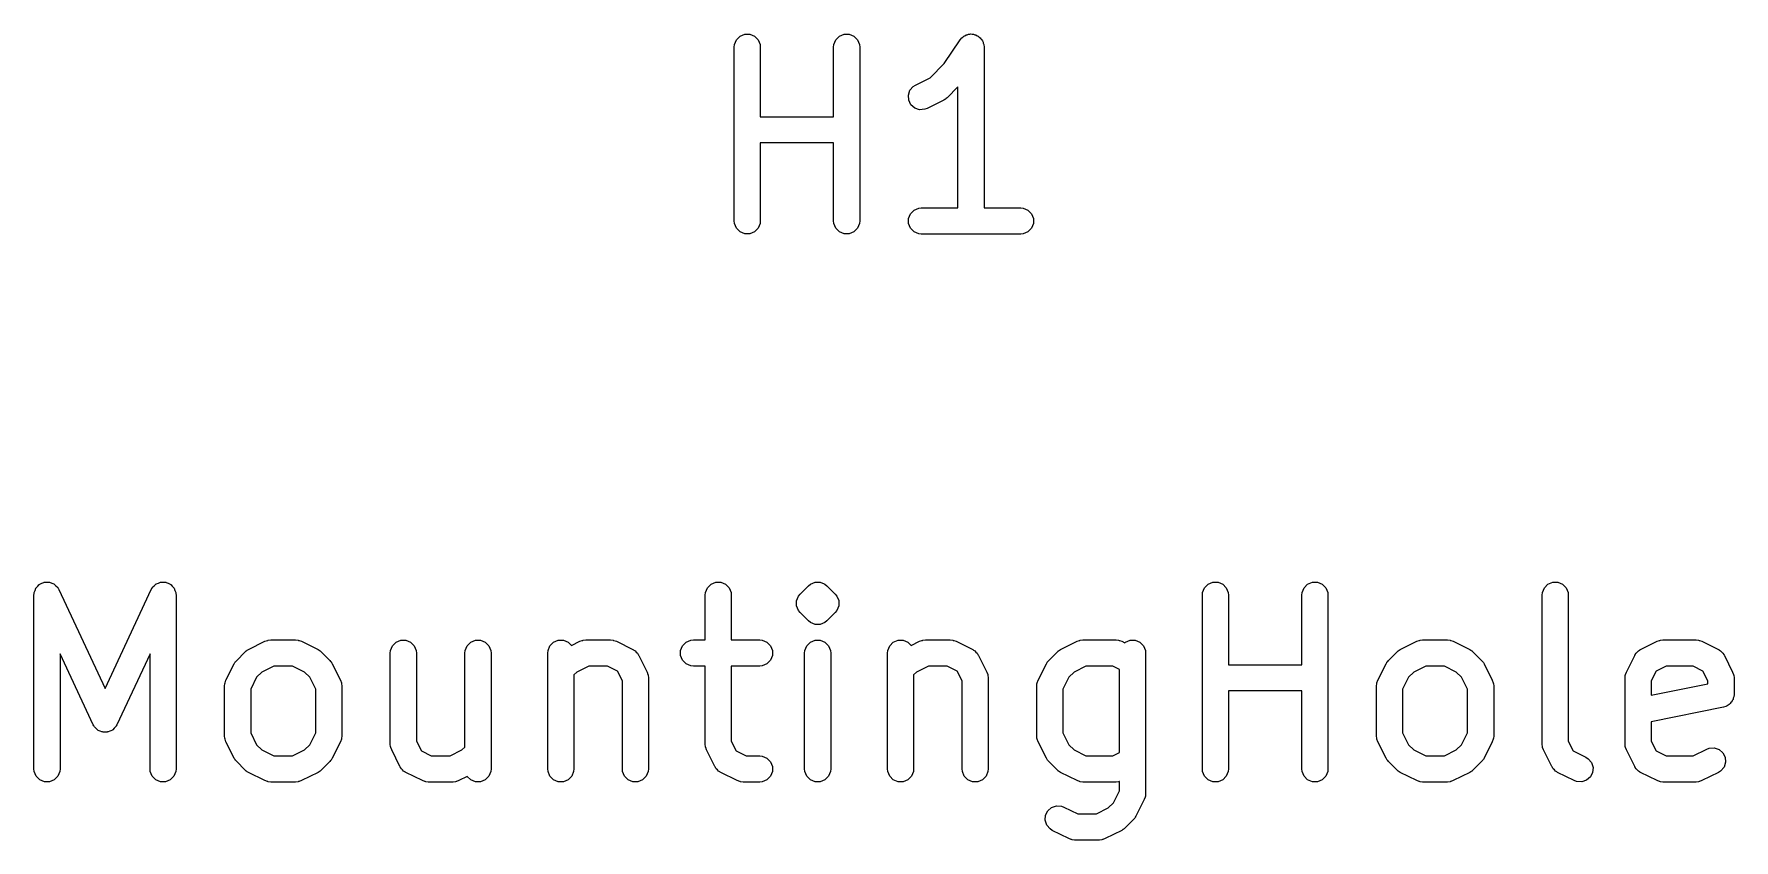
# Model space of a CAD drawing. Header units: millimetres. Extents: x 100.1 to 179.9, y -189 to -95.3.
# Drawn here: x 100.14 to 109.91, y -109.01 to -104.38 of the extents above; entities that cross this region are included whole.
import ezdxf

# ---------------------------------------------------------------- set-up
doc = ezdxf.new("R2010")
doc.units = ezdxf.units.MM
doc.layers.add('F.Fab', color=9, linetype='CONTINUOUS', true_color=0xafafaf)

msp = doc.modelspace()

# ---------------------------------------------------------------- linework, layer by layer
at = {"layer": 'F.Fab', "linetype": 'CONTINUOUS'}
for p, q in [((104.164536, -104.440187), (104.175735, -104.413151)), ((104.175735, -104.413151), (104.196427, -104.392459)), ((104.196427, -104.392459), (104.223463, -104.38126)), ((104.223463, -104.38126), (104.252727, -104.38126)), ((104.252727, -104.38126), (104.279763, -104.392459)), ((104.279763, -104.392459), (104.300455, -104.413151)), ((104.300455, -104.413151), (104.311654, -104.440187)), ((104.735964, -104.440187), (104.747163, -104.413151)), ((104.747163, -104.413151), (104.767855, -104.392459)), ((104.767855, -104.392459), (104.794891, -104.38126)), ((104.794891, -104.38126), (104.824155, -104.38126)), ((104.824155, -104.38126), (104.851191, -104.392459)), ((104.851191, -104.392459), (104.871883, -104.413151)), ((104.871883, -104.413151), (104.883082, -104.440187)), ((105.370285, -104.549896), (105.461405, -104.413216)), ((105.461405, -104.413216), (105.461439, -104.413173)), ((105.461439, -104.413173), (105.461449, -104.413151)), ((105.461449, -104.413151), (105.4615, -104.413099)), ((105.4615, -104.413099), (105.470721, -104.401841)), ((105.470721, -104.401841), (105.47689, -104.397709)), ((105.47689, -104.397709), (105.482141, -104.392459)), ((105.482141, -104.392459), (105.48893, -104.389646)), ((105.48893, -104.389646), (105.495036, -104.385558)), ((105.495036, -104.385558), (105.502316, -104.384101)), ((105.502316, -104.384101), (105.509177, -104.38126)), ((105.509177, -104.38126), (105.516525, -104.38126)), ((105.516525, -104.38126), (105.52373, -104.379819)), ((105.52373, -104.379819), (105.531014, -104.38126)), ((105.531014, -104.38126), (105.538441, -104.38126)), ((105.538441, -104.38126), (105.545229, -104.384072)), ((105.545229, -104.384072), (105.552438, -104.385498)), ((105.552438, -104.385498), (105.558617, -104.389617)), ((105.558617, -104.389617), (105.565477, -104.392459)), ((105.565477, -104.392459), (105.57067, -104.397652)), ((105.57067, -104.397652), (105.576787, -104.40173)), ((105.576787, -104.40173), (105.58092, -104.407902)), ((105.58092, -104.407902), (105.586169, -104.413151)), ((105.586169, -104.413151), (105.58898, -104.419938)), ((105.58898, -104.419938), (105.59307, -104.426045)), ((105.59307, -104.426045), (105.594526, -104.433326)), ((104.163095, -104.454819), (104.164536, -104.440187)), ((104.163095, -105.454819), (104.163095, -104.454819)), ((104.311654, -104.440187), (104.313095, -104.454819)), ((104.313095, -104.454819), (104.313095, -104.856009)), ((104.734523, -104.454819), (104.735964, -104.440187)), ((104.734523, -104.856009), (104.734523, -104.454819)), ((104.883082, -104.440187), (104.884523, -104.454819)), ((104.884523, -104.454819), (104.884523, -105.454819)), ((105.594526, -104.433326), (105.597368, -104.440187)), ((105.597368, -104.440187), (105.598793, -104.454663)), ((105.598793, -104.454663), (105.598809, -104.45474)), ((105.598809, -104.45474), (105.598803, -104.454766)), ((105.598803, -104.454766), (105.598809, -104.454819)), ((105.598809, -104.454819), (105.598809, -105.379819)), ((105.288906, -104.631275), (105.370285, -104.549896)), ((105.163684, -104.731152), (105.172938, -104.703391)), ((105.172938, -104.703391), (105.192111, -104.681283)), ((105.192111, -104.681283), (105.204554, -104.673451)), ((105.204554, -104.673451), (105.288906, -104.631275)), ((105.448809, -104.683504), (105.386366, -104.745947)), ((105.448809, -105.379819), (105.448809, -104.683504)), ((105.165758, -104.760342), (105.163684, -104.731152)), ((105.178845, -104.786517), (105.165758, -104.760342)), ((105.200953, -104.80569), (105.178845, -104.786517)), ((105.228714, -104.814944), (105.200953, -104.80569)), ((105.257904, -104.81287), (105.228714, -104.814944)), ((105.271636, -104.807615), (105.257904, -104.81287)), ((105.366874, -104.759996), (105.271636, -104.807615)), ((105.373173, -104.756031), (105.366874, -104.759996)), ((105.375001, -104.755274), (105.373173, -104.756031)), ((105.377057, -104.753585), (105.375001, -104.755274)), ((105.379317, -104.752164), (105.377057, -104.753585)), ((105.380616, -104.750665), (105.379317, -104.752164)), ((105.386366, -104.745947), (105.380616, -104.750665)), ((104.313095, -104.856009), (104.734523, -104.856009)), ((104.734523, -105.006009), (104.313095, -105.006009)), ((104.313095, -105.006009), (104.313095, -105.454819)), ((104.734523, -105.454819), (104.734523, -105.006009)), ((105.175735, -105.413151), (105.196427, -105.392459)), ((105.196427, -105.392459), (105.223463, -105.38126)), ((105.223463, -105.38126), (105.238095, -105.379819)), ((105.238095, -105.379819), (105.448809, -105.379819)), ((105.598809, -105.379819), (105.809523, -105.379819)), ((105.809523, -105.379819), (105.824155, -105.38126)), ((105.824155, -105.38126), (105.851191, -105.392459)), ((105.851191, -105.392459), (105.871883, -105.413151)), ((104.164536, -105.469451), (104.163095, -105.454819)), ((104.175735, -105.496487), (104.164536, -105.469451)), ((104.196427, -105.517179), (104.175735, -105.496487)), ((104.300455, -105.496487), (104.279763, -105.517179)), ((104.311654, -105.469451), (104.300455, -105.496487)), ((104.313095, -105.454819), (104.311654, -105.469451)), ((104.735964, -105.469451), (104.734523, -105.454819)), ((104.747163, -105.496487), (104.735964, -105.469451)), ((104.767855, -105.517179), (104.747163, -105.496487)), ((104.871883, -105.496487), (104.851191, -105.517179)), ((104.883082, -105.469451), (104.871883, -105.496487)), ((104.884523, -105.454819), (104.883082, -105.469451)), ((105.164536, -105.440187), (105.175735, -105.413151)), ((105.164536, -105.469451), (105.164536, -105.440187)), ((105.175735, -105.496487), (105.164536, -105.469451)), ((105.196427, -105.517179), (105.175735, -105.496487)), ((105.871883, -105.496487), (105.851191, -105.517179)), ((105.871883, -105.413151), (105.883082, -105.440187)), ((105.883082, -105.469451), (105.871883, -105.496487)), ((105.883082, -105.440187), (105.883082, -105.469451)), ((104.223463, -105.528378), (104.196427, -105.517179)), ((104.252727, -105.528378), (104.223463, -105.528378)), ((104.279763, -105.517179), (104.252727, -105.528378)), ((104.794891, -105.528378), (104.767855, -105.517179)), ((104.824155, -105.528378), (104.794891, -105.528378)), ((104.851191, -105.517179), (104.824155, -105.528378)), ((105.223463, -105.528378), (105.196427, -105.517179)), ((105.238095, -105.529819), (105.223463, -105.528378)), ((105.809523, -105.529819), (105.238095, -105.529819)), ((105.824155, -105.528378), (105.809523, -105.529819)), ((105.851191, -105.517179), (105.824155, -105.528378)), ((100.151925, -107.563151), (100.16113, -107.553945)), ((100.16113, -107.553945), (100.169919, -107.544349)), ((100.169919, -107.544349), (100.171434, -107.543641)), ((100.171434, -107.543641), (100.172617, -107.542459)), ((100.172617, -107.542459), (100.184638, -107.537479)), ((100.184638, -107.537479), (100.196437, -107.531973)), ((100.196437, -107.531973), (100.198108, -107.531899)), ((100.198108, -107.531899), (100.199653, -107.53126)), ((100.199653, -107.53126), (100.212672, -107.53126)), ((100.212672, -107.53126), (100.225673, -107.530689)), ((100.225673, -107.530689), (100.227243, -107.53126)), ((100.227243, -107.53126), (100.228917, -107.53126)), ((100.228917, -107.53126), (100.240943, -107.536241)), ((100.240943, -107.536241), (100.253174, -107.540689)), ((100.253174, -107.540689), (100.254407, -107.541818)), ((100.254407, -107.541818), (100.255953, -107.542459)), ((100.255953, -107.542459), (100.265158, -107.551664)), ((100.265158, -107.551664), (100.274755, -107.560453)), ((100.820481, -107.560452), (100.830084, -107.551657)), ((100.830084, -107.551657), (100.839283, -107.542459)), ((100.839283, -107.542459), (100.840828, -107.541819)), ((100.840828, -107.541819), (100.842062, -107.540689)), ((100.842062, -107.540689), (100.8543, -107.536238)), ((100.8543, -107.536238), (100.866319, -107.53126)), ((100.866319, -107.53126), (100.86799, -107.53126)), ((100.86799, -107.53126), (100.869563, -107.530688)), ((100.869563, -107.530688), (100.882577, -107.53126)), ((100.882577, -107.53126), (100.895583, -107.53126)), ((100.895583, -107.53126), (100.897126, -107.531899)), ((100.897126, -107.531899), (100.898799, -107.531973)), ((100.898799, -107.531973), (100.910606, -107.537482)), ((100.910606, -107.537482), (100.922619, -107.542459)), ((100.922619, -107.542459), (100.9238, -107.54364)), ((100.9238, -107.54364), (100.925317, -107.544348)), ((100.925317, -107.544348), (100.934111, -107.553951)), ((100.934111, -107.553951), (100.943311, -107.563151)), ((104.009068, -107.563151), (104.02976, -107.542459)), ((104.02976, -107.542459), (104.056796, -107.53126)), ((104.056796, -107.53126), (104.08606, -107.53126)), ((104.08606, -107.53126), (104.113096, -107.542459)), ((104.113096, -107.542459), (104.133788, -107.563151)), ((104.542205, -107.599405), (104.589824, -107.551786)), ((104.589824, -107.551786), (104.601189, -107.542459)), ((104.601189, -107.542459), (104.628225, -107.53126)), ((104.628225, -107.53126), (104.657488, -107.53126)), ((104.657488, -107.53126), (104.657489, -107.53126)), ((104.657489, -107.53126), (104.680252, -107.540689)), ((104.680252, -107.540689), (104.684525, -107.542459)), ((104.684525, -107.542459), (104.69589, -107.551786)), ((104.69589, -107.551786), (104.743509, -107.599405)), ((106.866211, -107.563151), (106.886903, -107.542459)), ((106.886903, -107.542459), (106.913939, -107.53126)), ((106.913939, -107.53126), (106.943203, -107.53126)), ((106.943203, -107.53126), (106.970239, -107.542459)), ((106.970239, -107.542459), (106.990931, -107.563151)), ((107.437639, -107.563151), (107.458331, -107.542459)), ((107.458331, -107.542459), (107.485367, -107.53126)), ((107.485367, -107.53126), (107.514631, -107.53126)), ((107.514631, -107.53126), (107.541667, -107.542459)), ((107.541667, -107.542459), (107.562359, -107.563151)), ((108.818592, -107.563151), (108.839284, -107.542459)), ((108.839284, -107.542459), (108.86632, -107.53126)), ((108.86632, -107.53126), (108.895584, -107.53126)), ((108.895584, -107.53126), (108.92262, -107.542459)), ((108.92262, -107.542459), (108.943312, -107.563151)), ((100.139285, -107.604819), (100.140232, -107.595197)), ((100.139285, -108.604819), (100.139285, -107.604819)), ((100.140155, -107.593431), (100.140499, -107.592482)), ((100.140232, -107.595197), (100.140155, -107.593431)), ((100.140499, -107.592482), (100.140726, -107.590187)), ((100.140726, -107.590187), (100.145707, -107.57816)), ((100.145707, -107.57816), (100.150155, -107.56593)), ((100.150155, -107.56593), (100.151284, -107.564696)), ((100.151284, -107.564696), (100.151925, -107.563151)), ((100.274755, -107.560453), (100.275929, -107.562435)), ((100.275929, -107.562435), (100.276645, -107.563151)), ((100.276645, -107.563151), (100.277323, -107.564787)), ((100.277323, -107.564787), (100.282249, -107.573103)), ((100.282249, -107.573103), (100.547617, -108.14175)), ((100.547617, -108.14175), (100.812987, -107.573102)), ((100.812987, -107.573102), (100.817914, -107.564784)), ((100.817914, -107.564784), (100.818591, -107.563151)), ((100.818591, -107.563151), (100.819305, -107.562436)), ((100.819305, -107.562436), (100.820481, -107.560452)), ((100.943311, -107.563151), (100.943951, -107.564696)), ((100.943951, -107.564696), (100.945081, -107.56593)), ((100.945081, -107.56593), (100.949528, -107.57816)), ((100.949528, -107.57816), (100.95451, -107.590187)), ((100.95451, -107.590187), (100.954736, -107.592482)), ((100.954736, -107.592482), (100.955081, -107.593431)), ((100.955081, -107.593431), (100.955003, -107.595197)), ((100.955003, -107.595197), (100.955951, -107.604819)), ((100.955951, -107.604819), (100.955951, -108.604819)), ((103.996428, -107.604819), (103.997869, -107.590187)), ((103.996428, -107.863152), (103.996428, -107.604819)), ((103.997869, -107.590187), (104.009068, -107.563151)), ((104.133788, -107.563151), (104.144987, -107.590187)), ((104.144987, -107.590187), (104.146428, -107.604819)), ((104.146428, -107.604819), (104.146428, -107.863152)), ((104.521679, -107.637807), (104.532878, -107.61077)), ((104.521679, -107.667069), (104.521679, -107.637807)), ((104.532878, -107.61077), (104.542205, -107.599405)), ((104.743509, -107.599405), (104.752836, -107.61077)), ((104.752836, -107.61077), (104.763509, -107.636535)), ((104.763509, -107.636535), (104.764035, -107.637807)), ((104.764035, -107.637807), (104.764035, -107.66707)), ((106.853571, -107.604819), (106.855012, -107.590187)), ((106.853571, -108.604819), (106.853571, -107.604819)), ((106.855012, -107.590187), (106.866211, -107.563151)), ((106.990931, -107.563151), (107.00213, -107.590187)), ((107.00213, -107.590187), (107.003571, -107.604819)), ((107.003571, -107.604819), (107.003571, -108.006009)), ((107.424999, -107.604819), (107.42644, -107.590187)), ((107.424999, -108.006009), (107.424999, -107.604819)), ((107.42644, -107.590187), (107.437639, -107.563151)), ((107.562359, -107.563151), (107.573558, -107.590187)), ((107.573558, -107.590187), (107.574999, -107.604819)), ((107.574999, -107.604819), (107.574999, -108.604819)), ((108.805952, -107.604819), (108.807393, -107.590187)), ((108.805952, -108.461961), (108.805952, -107.604819)), ((108.807393, -107.590187), (108.818592, -107.563151)), ((108.943312, -107.563151), (108.954511, -107.590187)), ((108.954511, -107.590187), (108.955952, -107.604819)), ((108.955952, -107.604819), (108.955952, -108.444256)), ((104.532878, -107.694106), (104.521679, -107.667069)), ((104.542205, -107.705471), (104.532878, -107.694106)), ((104.589824, -107.75309), (104.542205, -107.705471)), ((104.743509, -107.705471), (104.69589, -107.75309)), ((104.752836, -107.694106), (104.743509, -107.705471)), ((104.764035, -107.66707), (104.752836, -107.694106)), ((104.601189, -107.762417), (104.589824, -107.75309)), ((104.628225, -107.773616), (104.601189, -107.762417)), ((104.628226, -107.773616), (104.628225, -107.773616)), ((104.657488, -107.773616), (104.628226, -107.773616)), ((104.657489, -107.773616), (104.657488, -107.773616)), ((104.684525, -107.762417), (104.657489, -107.773616)), ((104.69589, -107.75309), (104.684525, -107.762417)), ((100.479654, -108.350821), (100.289285, -107.942886)), ((100.289285, -107.942886), (100.289285, -108.604819)), ((100.805951, -107.942886), (100.615582, -108.35082)), ((100.805951, -108.604819), (100.805951, -107.942886)), ((101.304109, -107.980357), (101.351728, -107.932738)), ((101.351728, -107.932738), (101.357477, -107.928019)), ((101.357477, -107.928019), (101.358777, -107.926521)), ((101.358777, -107.926521), (101.361036, -107.925099)), ((101.361036, -107.925099), (101.363093, -107.923411)), ((101.363093, -107.923411), (101.36492, -107.922653)), ((101.36492, -107.922653), (101.37122, -107.918689)), ((101.37122, -107.918689), (101.466458, -107.87107)), ((101.466458, -107.87107), (101.480189, -107.865815)), ((101.480189, -107.865815), (101.482878, -107.865623)), ((101.482878, -107.865623), (101.485367, -107.864593)), ((101.485367, -107.864593), (101.499999, -107.863152)), ((101.499999, -107.863152), (101.642856, -107.863152)), ((101.642856, -107.863152), (101.657488, -107.864593)), ((101.657488, -107.864593), (101.659977, -107.865624)), ((101.659977, -107.865624), (101.662665, -107.865815)), ((101.662665, -107.865815), (101.676397, -107.87107)), ((101.676397, -107.87107), (101.771635, -107.918689)), ((101.771635, -107.918689), (101.777934, -107.922653)), ((101.777934, -107.922653), (101.779762, -107.923411)), ((101.779762, -107.923411), (101.781818, -107.925099)), ((101.781818, -107.925099), (101.784078, -107.926521)), ((101.784078, -107.926521), (101.785377, -107.928019)), ((101.785377, -107.928019), (101.791127, -107.932738)), ((101.791127, -107.932738), (101.838746, -107.980357)), ((102.186904, -107.938152), (102.188345, -107.92352)), ((102.186904, -108.461961), (102.186904, -107.938152)), ((102.188345, -107.92352), (102.199544, -107.896484)), ((102.199544, -107.896484), (102.220236, -107.875792)), ((102.220236, -107.875792), (102.247272, -107.864593)), ((102.247272, -107.864593), (102.276536, -107.864593)), ((102.276536, -107.864593), (102.303572, -107.875792)), ((102.303572, -107.875792), (102.324264, -107.896484)), ((102.324264, -107.896484), (102.335463, -107.92352)), ((102.335463, -107.92352), (102.336904, -107.938152)), ((102.336904, -107.938152), (102.336904, -108.444256)), ((102.615475, -107.938152), (102.616916, -107.92352)), ((102.615475, -108.478514), (102.615475, -107.938152)), ((102.616916, -107.92352), (102.628115, -107.896484)), ((102.628115, -107.896484), (102.648807, -107.875792)), ((102.648807, -107.875792), (102.675843, -107.864593)), ((102.675843, -107.864593), (102.705107, -107.864593)), ((102.705107, -107.864593), (102.732143, -107.875792)), ((102.732143, -107.875792), (102.752835, -107.896484)), ((102.752835, -107.896484), (102.764034, -107.92352)), ((102.764034, -107.92352), (102.765475, -107.938152)), ((102.765475, -107.938152), (102.765475, -108.604819)), ((103.091666, -107.938152), (103.093107, -107.92352)), ((103.091666, -108.604819), (103.091666, -107.938152)), ((103.093107, -107.92352), (103.104306, -107.896484)), ((103.104306, -107.896484), (103.124998, -107.875792)), ((103.124998, -107.875792), (103.152034, -107.864593)), ((103.152034, -107.864593), (103.181298, -107.864593)), ((103.181298, -107.864593), (103.208334, -107.875792)), ((103.208334, -107.875792), (103.227735, -107.895193)), ((103.227735, -107.895193), (103.275982, -107.87107)), ((103.275982, -107.87107), (103.289713, -107.865815)), ((103.289713, -107.865815), (103.292402, -107.865623)), ((103.292402, -107.865623), (103.294891, -107.864593)), ((103.294891, -107.864593), (103.309523, -107.863152)), ((103.309523, -107.863152), (103.45238, -107.863152)), ((103.45238, -107.863152), (103.467012, -107.864593)), ((103.467012, -107.864593), (103.469501, -107.865624)), ((103.469501, -107.865624), (103.472189, -107.865815)), ((103.472189, -107.865815), (103.485921, -107.87107)), ((103.485921, -107.87107), (103.581159, -107.918689)), ((103.581159, -107.918689), (103.583606, -107.920229)), ((103.583606, -107.920229), (103.58476, -107.920614)), ((103.58476, -107.920614), (103.586196, -107.921859)), ((103.586196, -107.921859), (103.593602, -107.926521)), ((103.593602, -107.926521), (103.599763, -107.933625)), ((103.599763, -107.933625), (103.606868, -107.939787)), ((103.606868, -107.939787), (103.611529, -107.947192)), ((103.611529, -107.947192), (103.612775, -107.948629)), ((103.855012, -107.92352), (103.866211, -107.896484)), ((103.855012, -107.952784), (103.855012, -107.92352)), ((103.866211, -107.896484), (103.886903, -107.875792)), ((103.886903, -107.875792), (103.913939, -107.864593)), ((103.913939, -107.864593), (103.928571, -107.863152)), ((103.928571, -107.863152), (103.996428, -107.863152)), ((104.146428, -107.863152), (104.309523, -107.863152)), ((104.309523, -107.863152), (104.324155, -107.864593)), ((104.324155, -107.864593), (104.351191, -107.875792)), ((104.351191, -107.875792), (104.371883, -107.896484)), ((104.371883, -107.896484), (104.383082, -107.92352)), ((104.383082, -107.92352), (104.383082, -107.952784)), ((104.567857, -107.938152), (104.569298, -107.92352)), ((104.567857, -108.604819), (104.567857, -107.938152)), ((104.569298, -107.92352), (104.580497, -107.896484)), ((104.580497, -107.896484), (104.601189, -107.875792)), ((104.601189, -107.875792), (104.628225, -107.864593)), ((104.628225, -107.864593), (104.657489, -107.864593)), ((104.657489, -107.864593), (104.684525, -107.875792)), ((104.684525, -107.875792), (104.705217, -107.896484)), ((104.705217, -107.896484), (104.716416, -107.92352)), ((104.716416, -107.92352), (104.717857, -107.938152)), ((104.717857, -107.938152), (104.717857, -108.604819)), ((105.044047, -107.938152), (105.045488, -107.92352)), ((105.044047, -108.604819), (105.044047, -107.938152)), ((105.045488, -107.92352), (105.056687, -107.896484)), ((105.056687, -107.896484), (105.077379, -107.875792)), ((105.077379, -107.875792), (105.104415, -107.864593)), ((105.104415, -107.864593), (105.133679, -107.864593)), ((105.133679, -107.864593), (105.160715, -107.875792)), ((105.160715, -107.875792), (105.180116, -107.895193)), ((105.180116, -107.895193), (105.228363, -107.87107)), ((105.228363, -107.87107), (105.242094, -107.865815)), ((105.242094, -107.865815), (105.244783, -107.865623)), ((105.244783, -107.865623), (105.247272, -107.864593)), ((105.247272, -107.864593), (105.261904, -107.863152)), ((105.261904, -107.863152), (105.404761, -107.863152)), ((105.404761, -107.863152), (105.419393, -107.864593)), ((105.419393, -107.864593), (105.421882, -107.865624)), ((105.421882, -107.865624), (105.42457, -107.865815)), ((105.42457, -107.865815), (105.438302, -107.87107)), ((105.438302, -107.87107), (105.53354, -107.918689)), ((105.53354, -107.918689), (105.535987, -107.920229)), ((105.535987, -107.920229), (105.537141, -107.920614)), ((105.537141, -107.920614), (105.538577, -107.921859)), ((105.538577, -107.921859), (105.545983, -107.926521)), ((105.545983, -107.926521), (105.552144, -107.933625)), ((105.552144, -107.933625), (105.559249, -107.939787)), ((105.559249, -107.939787), (105.56391, -107.947192)), ((105.56391, -107.947192), (105.565156, -107.948629)), ((105.970776, -107.980357), (106.018395, -107.932738)), ((106.018395, -107.932738), (106.024144, -107.928019)), ((106.024144, -107.928019), (106.025444, -107.926521)), ((106.025444, -107.926521), (106.027703, -107.925099)), ((106.027703, -107.925099), (106.02976, -107.923411)), ((106.02976, -107.923411), (106.031587, -107.922653)), ((106.031587, -107.922653), (106.037887, -107.918689)), ((106.037887, -107.918689), (106.133125, -107.87107)), ((106.133125, -107.87107), (106.146856, -107.865815)), ((106.146856, -107.865815), (106.149545, -107.865623)), ((106.149545, -107.865623), (106.152034, -107.864593)), ((106.152034, -107.864593), (106.166666, -107.863152)), ((106.166666, -107.863152), (106.357142, -107.863152)), ((106.357142, -107.863152), (106.371774, -107.864593)), ((106.371774, -107.864593), (106.374263, -107.865624)), ((106.374263, -107.865624), (106.376951, -107.865815)), ((106.376951, -107.865815), (106.390683, -107.87107)), ((106.390683, -107.87107), (106.407183, -107.87932)), ((106.407183, -107.87932), (106.410712, -107.875792)), ((106.410712, -107.875792), (106.437748, -107.864593)), ((106.437748, -107.864593), (106.467012, -107.864593)), ((106.467012, -107.864593), (106.494048, -107.875792)), ((106.494048, -107.875792), (106.51474, -107.896484)), ((106.51474, -107.896484), (106.525939, -107.92352)), ((106.525939, -107.92352), (106.52738, -107.938152)), ((106.52738, -107.938152), (106.52738, -108.747676)), ((107.923157, -107.980357), (107.970776, -107.932738)), ((107.970776, -107.932738), (107.976525, -107.928019)), ((107.976525, -107.928019), (107.977825, -107.926521)), ((107.977825, -107.926521), (107.980084, -107.925099)), ((107.980084, -107.925099), (107.982141, -107.923411)), ((107.982141, -107.923411), (107.983968, -107.922653)), ((107.983968, -107.922653), (107.990268, -107.918689)), ((107.990268, -107.918689), (108.085506, -107.87107)), ((108.085506, -107.87107), (108.099237, -107.865815)), ((108.099237, -107.865815), (108.101926, -107.865623)), ((108.101926, -107.865623), (108.104415, -107.864593)), ((108.104415, -107.864593), (108.119047, -107.863152)), ((108.119047, -107.863152), (108.261904, -107.863152)), ((108.261904, -107.863152), (108.276536, -107.864593)), ((108.276536, -107.864593), (108.279025, -107.865624)), ((108.279025, -107.865624), (108.281713, -107.865815)), ((108.281713, -107.865815), (108.295445, -107.87107)), ((108.295445, -107.87107), (108.390683, -107.918689)), ((108.390683, -107.918689), (108.396982, -107.922653)), ((108.396982, -107.922653), (108.39881, -107.923411)), ((108.39881, -107.923411), (108.400866, -107.925099)), ((108.400866, -107.925099), (108.403126, -107.926521)), ((108.403126, -107.926521), (108.404425, -107.928019)), ((108.404425, -107.928019), (108.410175, -107.932738)), ((108.410175, -107.932738), (108.457794, -107.980357)), ((109.339605, -107.948629), (109.34085, -107.947192)), ((109.34085, -107.947192), (109.345512, -107.939787)), ((109.345512, -107.939787), (109.352616, -107.933625)), ((109.352616, -107.933625), (109.358778, -107.926521)), ((109.358778, -107.926521), (109.366183, -107.921859)), ((109.366183, -107.921859), (109.36762, -107.920614)), ((109.36762, -107.920614), (109.368773, -107.920229)), ((109.368773, -107.920229), (109.371221, -107.918689)), ((109.371221, -107.918689), (109.466459, -107.87107)), ((109.466459, -107.87107), (109.48019, -107.865815)), ((109.48019, -107.865815), (109.482879, -107.865623)), ((109.482879, -107.865623), (109.485368, -107.864593)), ((109.485368, -107.864593), (109.5, -107.863152)), ((109.5, -107.863152), (109.690476, -107.863152)), ((109.690476, -107.863152), (109.705108, -107.864593)), ((109.705108, -107.864593), (109.707597, -107.865624)), ((109.707597, -107.865624), (109.710285, -107.865815)), ((109.710285, -107.865815), (109.724017, -107.87107)), ((109.724017, -107.87107), (109.819255, -107.918689)), ((109.819255, -107.918689), (109.821702, -107.920229)), ((109.821702, -107.920229), (109.822856, -107.920614)), ((109.822856, -107.920614), (109.824292, -107.921859)), ((109.824292, -107.921859), (109.831698, -107.926521)), ((109.831698, -107.926521), (109.837859, -107.933625)), ((109.837859, -107.933625), (109.844964, -107.939787)), ((109.844964, -107.939787), (109.849625, -107.947192)), ((109.849625, -107.947192), (109.850871, -107.948629)), ((101.242441, -108.095087), (101.29006, -107.999849)), ((101.29006, -107.999849), (101.294024, -107.993549)), ((101.294024, -107.993549), (101.294782, -107.991722)), ((101.294782, -107.991722), (101.29647, -107.989665)), ((101.29647, -107.989665), (101.297892, -107.987406)), ((101.297892, -107.987406), (101.29939, -107.986106)), ((101.29939, -107.986106), (101.304109, -107.980357)), ((101.517704, -108.013152), (101.449188, -108.04741)), ((101.625151, -108.013152), (101.517704, -108.013152)), ((101.693667, -108.04741), (101.625151, -108.013152)), ((101.838746, -107.980357), (101.843464, -107.986106)), ((101.843464, -107.986106), (101.844963, -107.987406)), ((101.844963, -107.987406), (101.846384, -107.989665)), ((101.846384, -107.989665), (101.848073, -107.991722)), ((101.848073, -107.991722), (101.84883, -107.993549)), ((101.84883, -107.993549), (101.852795, -107.999849)), ((101.852795, -107.999849), (101.900414, -108.095087)), ((103.327228, -108.013152), (103.258712, -108.04741)), ((103.434675, -108.013152), (103.327228, -108.013152)), ((103.491716, -108.041672), (103.434675, -108.013152)), ((103.520237, -108.098714), (103.491716, -108.041672)), ((103.612775, -107.948629), (103.613159, -107.949782)), ((103.613159, -107.949782), (103.6147, -107.95223)), ((103.6147, -107.95223), (103.662319, -108.047468)), ((103.866211, -107.97982), (103.855012, -107.952784)), ((103.886903, -108.000512), (103.866211, -107.97982)), ((103.913939, -108.011711), (103.886903, -108.000512)), ((103.928571, -108.013152), (103.913939, -108.011711)), ((103.996428, -108.013152), (103.928571, -108.013152)), ((103.996428, -108.461961), (103.996428, -108.013152)), ((104.309523, -108.013152), (104.146428, -108.013152)), ((104.146428, -108.013152), (104.146428, -108.444256)), ((104.324155, -108.011711), (104.309523, -108.013152)), ((104.351191, -108.000512), (104.324155, -108.011711)), ((104.371883, -107.97982), (104.351191, -108.000512)), ((104.383082, -107.952784), (104.371883, -107.97982)), ((105.279609, -108.013152), (105.211093, -108.04741)), ((105.387056, -108.013152), (105.279609, -108.013152)), ((105.444097, -108.041672), (105.387056, -108.013152)), ((105.472618, -108.098714), (105.444097, -108.041672)), ((105.565156, -107.948629), (105.56554, -107.949782)), ((105.56554, -107.949782), (105.567081, -107.95223)), ((105.567081, -107.95223), (105.6147, -108.047468)), ((105.909108, -108.095087), (105.956727, -107.999849)), ((105.956727, -107.999849), (105.960691, -107.993549)), ((105.960691, -107.993549), (105.961449, -107.991722)), ((105.961449, -107.991722), (105.963137, -107.989665)), ((105.963137, -107.989665), (105.964559, -107.987406)), ((105.964559, -107.987406), (105.966057, -107.986106)), ((105.966057, -107.986106), (105.970776, -107.980357)), ((106.184371, -108.013152), (106.115855, -108.04741)), ((106.339437, -108.013152), (106.184371, -108.013152)), ((106.37738, -108.032123), (106.339437, -108.013152)), ((106.37738, -108.510847), (106.37738, -108.032123)), ((107.003571, -108.006009), (107.424999, -108.006009)), ((107.861489, -108.095087), (107.909108, -107.999849)), ((107.909108, -107.999849), (107.913072, -107.993549)), ((107.913072, -107.993549), (107.91383, -107.991722)), ((107.91383, -107.991722), (107.915518, -107.989665)), ((107.915518, -107.989665), (107.91694, -107.987406)), ((107.91694, -107.987406), (107.918438, -107.986106)), ((107.918438, -107.986106), (107.923157, -107.980357)), ((108.136752, -108.013152), (108.068236, -108.04741)), ((108.244199, -108.013152), (108.136752, -108.013152)), ((108.312715, -108.04741), (108.244199, -108.013152)), ((108.457794, -107.980357), (108.462512, -107.986106)), ((108.462512, -107.986106), (108.464011, -107.987406)), ((108.464011, -107.987406), (108.465432, -107.989665)), ((108.465432, -107.989665), (108.467121, -107.991722)), ((108.467121, -107.991722), (108.467878, -107.993549)), ((108.467878, -107.993549), (108.471843, -107.999849)), ((108.471843, -107.999849), (108.519462, -108.095087)), ((109.290061, -108.047468), (109.33768, -107.95223)), ((109.33768, -107.95223), (109.33922, -107.949782)), ((109.33922, -107.949782), (109.339605, -107.948629)), ((109.460663, -108.041672), (109.432143, -108.098714)), ((109.517705, -108.013152), (109.460663, -108.041672)), ((109.672771, -108.013152), (109.517705, -108.013152)), ((109.729812, -108.041672), (109.672771, -108.013152)), ((109.758333, -108.098714), (109.729812, -108.041672)), ((109.850871, -107.948629), (109.851255, -107.949782)), ((109.851255, -107.949782), (109.852796, -107.95223)), ((109.852796, -107.95223), (109.900415, -108.047468)), ((101.234523, -108.128628), (101.235964, -108.113996)), ((101.234523, -108.414342), (101.234523, -108.128628)), ((101.235964, -108.113996), (101.236995, -108.111506)), ((101.236995, -108.111506), (101.237186, -108.108819)), ((101.237186, -108.108819), (101.242441, -108.095087)), ((101.418781, -108.077817), (101.384523, -108.146333)), ((101.449188, -108.04741), (101.418781, -108.077817)), ((101.724074, -108.077817), (101.693667, -108.04741)), ((101.758332, -108.146333), (101.724074, -108.077817)), ((101.900414, -108.095087), (101.905669, -108.108818)), ((101.905669, -108.108818), (101.90586, -108.111507)), ((101.90586, -108.111507), (101.906891, -108.113996)), ((101.906891, -108.113996), (101.908332, -108.128628)), ((101.908332, -108.128628), (101.908332, -108.414342)), ((103.258712, -108.04741), (103.241666, -108.064456)), ((103.241666, -108.064456), (103.241666, -108.604819)), ((103.520237, -108.604819), (103.520237, -108.098714)), ((103.662319, -108.047468), (103.667574, -108.061199)), ((103.667574, -108.061199), (103.667765, -108.063888)), ((103.667765, -108.063888), (103.668796, -108.066377)), ((103.668796, -108.066377), (103.670237, -108.081009)), ((103.670237, -108.081009), (103.670237, -108.604819)), ((105.211093, -108.04741), (105.194047, -108.064456)), ((105.194047, -108.064456), (105.194047, -108.604819)), ((105.472618, -108.604819), (105.472618, -108.098714)), ((105.6147, -108.047468), (105.619955, -108.061199)), ((105.619955, -108.061199), (105.620146, -108.063888)), ((105.620146, -108.063888), (105.621177, -108.066377)), ((105.621177, -108.066377), (105.622618, -108.081009)), ((105.622618, -108.081009), (105.622618, -108.604819)), ((105.90119, -108.128628), (105.902631, -108.113996)), ((105.90119, -108.414342), (105.90119, -108.128628)), ((105.902631, -108.113996), (105.903662, -108.111506)), ((105.903662, -108.111506), (105.903853, -108.108819)), ((105.903853, -108.108819), (105.909108, -108.095087)), ((106.085448, -108.077817), (106.05119, -108.146333)), ((106.115855, -108.04741), (106.085448, -108.077817)), ((107.853571, -108.128628), (107.855012, -108.113996)), ((107.853571, -108.414342), (107.853571, -108.128628)), ((107.855012, -108.113996), (107.856043, -108.111506)), ((107.856043, -108.111506), (107.856234, -108.108819)), ((107.856234, -108.108819), (107.861489, -108.095087)), ((108.037829, -108.077817), (108.003571, -108.146333)), ((108.068236, -108.04741), (108.037829, -108.077817)), ((108.343122, -108.077817), (108.312715, -108.04741)), ((108.37738, -108.146333), (108.343122, -108.077817)), ((108.519462, -108.095087), (108.524717, -108.108818)), ((108.524717, -108.108818), (108.524908, -108.111507)), ((108.524908, -108.111507), (108.525939, -108.113996)), ((108.525939, -108.113996), (108.52738, -108.128628)), ((108.52738, -108.128628), (108.52738, -108.414342)), ((109.282143, -108.081009), (109.283584, -108.066377)), ((109.282143, -108.461961), (109.282143, -108.081009)), ((109.283584, -108.066377), (109.284615, -108.063887)), ((109.284615, -108.063887), (109.284806, -108.0612)), ((109.284806, -108.0612), (109.290061, -108.047468)), ((109.432143, -108.098714), (109.432143, -108.179999)), ((109.432143, -108.179999), (109.758333, -108.114762)), ((109.758333, -108.114762), (109.758333, -108.098714)), ((109.900415, -108.047468), (109.90567, -108.061199)), ((109.90567, -108.061199), (109.905861, -108.063888)), ((109.905861, -108.063888), (109.906892, -108.066377)), ((109.906892, -108.066377), (109.908333, -108.081009)), ((109.908333, -108.081009), (109.908333, -108.176247)), ((101.384523, -108.146333), (101.384523, -108.396637)), ((101.758332, -108.396637), (101.758332, -108.146333)), ((106.05119, -108.146333), (106.05119, -108.396637)), ((107.424999, -108.156009), (107.003571, -108.156009)), ((107.003571, -108.156009), (107.003571, -108.604819)), ((107.424999, -108.604819), (107.424999, -108.156009)), ((108.003571, -108.146333), (108.003571, -108.396637)), ((108.37738, -108.396637), (108.37738, -108.146333)), ((109.875001, -108.238607), (109.868212, -108.241419)), ((109.880253, -108.233354), (109.875001, -108.238607)), ((109.886421, -108.229224), (109.880253, -108.233354)), ((109.890495, -108.223113), (109.886421, -108.229224)), ((109.895693, -108.217915), (109.890495, -108.223113)), ((109.898536, -108.211051), (109.895693, -108.217915)), ((109.902653, -108.204876), (109.898536, -108.211051)), ((109.904078, -108.19767), (109.902653, -108.204876)), ((109.906892, -108.190879), (109.904078, -108.19767)), ((109.908333, -108.176247), (109.906892, -108.190879)), ((109.848041, -108.249791), (109.432143, -108.33297)), ((109.432143, -108.33297), (109.432143, -108.444256)), ((109.862107, -108.245508), (109.848041, -108.249791)), ((109.868212, -108.241419), (109.862107, -108.245508)), ((100.482828, -108.35618), (100.479654, -108.350821)), ((100.483488, -108.357993), (100.482828, -108.35618)), ((100.484662, -108.359275), (100.483488, -108.357993)), ((100.487148, -108.363471), (100.484662, -108.359275)), ((100.495557, -108.371171), (100.487148, -108.363471)), ((100.503252, -108.379574), (100.495557, -108.371171)), ((100.50627, -108.380982), (100.503252, -108.379574)), ((100.508729, -108.383234), (100.50627, -108.380982)), ((100.519441, -108.387129), (100.508729, -108.383234)), ((100.52977, -108.39195), (100.519441, -108.387129)), ((100.533098, -108.392096), (100.52977, -108.39195)), ((100.53623, -108.393235), (100.533098, -108.392096)), ((100.547624, -108.392734), (100.53623, -108.393235)), ((100.559006, -108.393234), (100.547624, -108.392734)), ((100.562134, -108.392096), (100.559006, -108.393234)), ((100.565466, -108.39195), (100.562134, -108.392096)), ((100.575801, -108.387126), (100.565466, -108.39195)), ((100.586507, -108.383234), (100.575801, -108.387126)), ((100.588962, -108.380984), (100.586507, -108.383234)), ((100.591984, -108.379575), (100.588962, -108.380984)), ((100.599685, -108.371164), (100.591984, -108.379575)), ((100.608088, -108.36347), (100.599685, -108.371164)), ((100.610571, -108.359277), (100.608088, -108.36347)), ((100.611748, -108.357993), (100.610571, -108.359277)), ((100.612408, -108.356177), (100.611748, -108.357993)), ((100.615582, -108.35082), (100.612408, -108.356177)), ((101.235964, -108.428974), (101.234523, -108.414342)), ((101.236995, -108.431463), (101.235964, -108.428974)), ((101.237186, -108.434151), (101.236995, -108.431463)), ((101.242441, -108.447883), (101.237186, -108.434151)), ((101.384523, -108.396637), (101.418781, -108.465153)), ((101.724073, -108.465153), (101.758332, -108.396637)), ((101.905669, -108.434152), (101.900414, -108.447883)), ((101.90586, -108.431462), (101.905669, -108.434152)), ((101.906891, -108.428974), (101.90586, -108.431462)), ((101.908332, -108.414342), (101.906891, -108.428974)), ((105.902631, -108.428974), (105.90119, -108.414342)), ((105.903662, -108.431463), (105.902631, -108.428974)), ((105.903853, -108.434151), (105.903662, -108.431463)), ((105.909108, -108.447883), (105.903853, -108.434151)), ((106.05119, -108.396637), (106.085448, -108.465153)), ((107.855012, -108.428974), (107.853571, -108.414342)), ((107.856043, -108.431463), (107.855012, -108.428974)), ((107.856234, -108.434151), (107.856043, -108.431463)), ((107.861489, -108.447883), (107.856234, -108.434151)), ((108.003571, -108.396637), (108.037829, -108.465153)), ((108.343121, -108.465153), (108.37738, -108.396637)), ((108.524717, -108.434152), (108.519462, -108.447883)), ((108.524908, -108.431462), (108.524717, -108.434152)), ((108.525939, -108.428974), (108.524908, -108.431462)), ((108.52738, -108.414342), (108.525939, -108.428974)), ((101.29006, -108.543121), (101.242441, -108.447883)), ((101.418781, -108.465153), (101.449188, -108.495561)), ((101.449188, -108.495561), (101.517704, -108.529819)), ((101.517704, -108.529819), (101.625151, -108.529819)), ((101.625151, -108.529819), (101.693666, -108.495561)), ((101.693666, -108.495561), (101.724073, -108.465153)), ((101.900414, -108.447883), (101.852795, -108.543121)), ((102.188345, -108.476593), (102.186904, -108.461961)), ((102.189376, -108.479082), (102.188345, -108.476593)), ((102.189567, -108.48177), (102.189376, -108.479082)), ((102.194822, -108.495502), (102.189567, -108.48177)), ((102.242441, -108.590741), (102.194822, -108.495502)), ((102.336904, -108.444256), (102.365424, -108.501298)), ((102.365424, -108.501298), (102.422466, -108.529819)), ((102.422466, -108.529819), (102.529913, -108.529819)), ((102.529913, -108.529819), (102.598428, -108.495561)), ((102.598428, -108.495561), (102.615475, -108.478514)), ((103.997869, -108.476593), (103.996428, -108.461961)), ((103.9989, -108.479082), (103.997869, -108.476593)), ((103.999091, -108.48177), (103.9989, -108.479082)), ((104.004346, -108.495502), (103.999091, -108.48177)), ((104.051965, -108.590741), (104.004346, -108.495502)), ((104.146428, -108.444256), (104.174948, -108.501298)), ((104.174948, -108.501298), (104.23199, -108.529819)), ((104.23199, -108.529819), (104.309523, -108.529819)), ((104.309523, -108.529819), (104.324155, -108.53126)), ((104.324155, -108.53126), (104.351191, -108.542459)), ((105.956727, -108.543121), (105.909108, -108.447883)), ((106.085448, -108.465153), (106.115855, -108.495561)), ((106.115855, -108.495561), (106.184371, -108.529819)), ((106.184371, -108.529819), (106.339437, -108.529819)), ((106.339437, -108.529819), (106.37738, -108.510847)), ((107.909108, -108.543121), (107.861489, -108.447883)), ((108.037829, -108.465153), (108.068236, -108.495561)), ((108.068236, -108.495561), (108.136752, -108.529819)), ((108.136752, -108.529819), (108.244199, -108.529819)), ((108.244199, -108.529819), (108.312714, -108.495561)), ((108.312714, -108.495561), (108.343121, -108.465153)), ((108.519462, -108.447883), (108.471843, -108.543121)), ((108.807393, -108.476593), (108.805952, -108.461961)), ((108.808424, -108.479082), (108.807393, -108.476593)), ((108.808615, -108.48177), (108.808424, -108.479082)), ((108.81387, -108.495502), (108.808615, -108.48177)), ((108.861489, -108.590741), (108.81387, -108.495502)), ((108.955952, -108.444256), (108.984472, -108.501298)), ((108.984472, -108.501298), (109.05735, -108.537737)), ((109.283584, -108.476593), (109.282143, -108.461961)), ((109.284615, -108.479082), (109.283584, -108.476593)), ((109.284806, -108.48177), (109.284615, -108.479082)), ((109.290061, -108.495502), (109.284806, -108.48177)), ((109.33768, -108.590741), (109.290061, -108.495502)), ((109.432143, -108.444256), (109.460663, -108.501298)), ((109.460663, -108.501298), (109.517705, -108.529819)), ((109.517705, -108.529819), (109.672771, -108.529819)), ((109.672771, -108.529819), (109.752173, -108.490118)), ((109.752173, -108.490118), (109.765904, -108.484863)), ((109.765904, -108.484863), (109.795094, -108.482789)), ((109.795094, -108.482789), (109.822856, -108.492043)), ((109.822856, -108.492043), (109.844963, -108.511216)), ((109.844963, -108.511216), (109.858051, -108.537391)), ((100.140726, -108.619451), (100.139285, -108.604819)), ((100.151925, -108.646487), (100.140726, -108.619451)), ((100.287844, -108.619451), (100.276645, -108.646487)), ((100.289285, -108.604819), (100.287844, -108.619451)), ((100.807392, -108.619451), (100.805951, -108.604819)), ((100.818591, -108.646487), (100.807392, -108.619451)), ((100.95451, -108.619451), (100.943311, -108.646487)), ((100.955951, -108.604819), (100.95451, -108.619451)), ((101.294023, -108.549417), (101.29006, -108.543121)), ((101.294781, -108.551247), (101.294023, -108.549417)), ((101.29647, -108.553305), (101.294781, -108.551247)), ((101.297892, -108.555564), (101.29647, -108.553305)), ((101.29939, -108.556863), (101.297892, -108.555564)), ((101.304108, -108.562612), (101.29939, -108.556863)), ((101.351727, -108.610232), (101.304108, -108.562612)), ((101.357476, -108.61495), (101.351727, -108.610232)), ((101.358777, -108.61645), (101.357476, -108.61495)), ((101.361036, -108.617872), (101.358777, -108.61645)), ((101.363093, -108.61956), (101.361036, -108.617872)), ((101.36492, -108.620317), (101.363093, -108.61956)), ((101.37122, -108.624282), (101.36492, -108.620317)), ((101.466458, -108.671901), (101.37122, -108.624282)), ((101.771635, -108.624282), (101.676397, -108.671901)), ((101.777934, -108.620317), (101.771635, -108.624282)), ((101.779762, -108.61956), (101.777934, -108.620317)), ((101.781818, -108.617872), (101.779762, -108.61956)), ((101.784078, -108.61645), (101.781818, -108.617872)), ((101.785378, -108.61495), (101.784078, -108.61645)), ((101.791128, -108.610232), (101.785378, -108.61495)), ((101.838746, -108.562613), (101.791128, -108.610232)), ((101.843464, -108.556863), (101.838746, -108.562613)), ((101.844963, -108.555564), (101.843464, -108.556863)), ((101.846384, -108.553305), (101.844963, -108.555564)), ((101.848074, -108.551247), (101.846384, -108.553305)), ((101.848831, -108.549417), (101.848074, -108.551247)), ((101.852795, -108.543121), (101.848831, -108.549417)), ((102.243981, -108.593187), (102.242441, -108.590741)), ((102.244366, -108.594342), (102.243981, -108.593187)), ((102.245612, -108.595779), (102.244366, -108.594342)), ((102.250273, -108.603183), (102.245612, -108.595779)), ((102.257375, -108.609342), (102.250273, -108.603183)), ((102.263539, -108.61645), (102.257375, -108.609342)), ((102.270944, -108.621111), (102.263539, -108.61645)), ((102.272381, -108.622357), (102.270944, -108.621111)), ((102.273534, -108.622741), (102.272381, -108.622357)), ((102.275982, -108.624282), (102.273534, -108.622741)), ((102.37122, -108.671901), (102.275982, -108.624282)), ((102.764034, -108.619451), (102.752835, -108.646487)), ((102.765475, -108.604819), (102.764034, -108.619451)), ((103.093107, -108.619451), (103.091666, -108.604819)), ((103.104306, -108.646487), (103.093107, -108.619451)), ((103.240225, -108.619451), (103.229026, -108.646487)), ((103.241666, -108.604819), (103.240225, -108.619451)), ((103.521678, -108.619451), (103.520237, -108.604819)), ((103.532877, -108.646487), (103.521678, -108.619451)), ((103.668796, -108.619451), (103.657597, -108.646487)), ((103.670237, -108.604819), (103.668796, -108.619451)), ((104.053505, -108.593187), (104.051965, -108.590741)), ((104.05389, -108.594342), (104.053505, -108.593187)), ((104.055136, -108.595779), (104.05389, -108.594342)), ((104.059797, -108.603183), (104.055136, -108.595779)), ((104.066899, -108.609342), (104.059797, -108.603183)), ((104.073063, -108.61645), (104.066899, -108.609342)), ((104.080468, -108.621111), (104.073063, -108.61645)), ((104.081905, -108.622357), (104.080468, -108.621111)), ((104.083058, -108.622741), (104.081905, -108.622357)), ((104.085506, -108.624282), (104.083058, -108.622741)), ((104.180744, -108.671901), (104.085506, -108.624282)), ((104.351191, -108.542459), (104.371883, -108.563151)), ((104.371883, -108.563151), (104.383082, -108.590187)), ((104.383082, -108.619451), (104.371883, -108.646487)), ((104.383082, -108.590187), (104.383082, -108.619451)), ((104.569298, -108.619451), (104.567857, -108.604819)), ((104.580497, -108.646487), (104.569298, -108.619451)), ((104.716416, -108.619451), (104.705217, -108.646487)), ((104.717857, -108.604819), (104.716416, -108.619451)), ((105.045488, -108.619451), (105.044047, -108.604819)), ((105.056687, -108.646487), (105.045488, -108.619451)), ((105.192606, -108.619451), (105.181407, -108.646487)), ((105.194047, -108.604819), (105.192606, -108.619451)), ((105.474059, -108.619451), (105.472618, -108.604819)), ((105.485258, -108.646487), (105.474059, -108.619451)), ((105.621177, -108.619451), (105.609978, -108.646487)), ((105.622618, -108.604819), (105.621177, -108.619451)), ((105.96069, -108.549417), (105.956727, -108.543121)), ((105.961448, -108.551247), (105.96069, -108.549417)), ((105.963137, -108.553305), (105.961448, -108.551247)), ((105.964559, -108.555564), (105.963137, -108.553305)), ((105.966057, -108.556863), (105.964559, -108.555564)), ((105.970775, -108.562612), (105.966057, -108.556863)), ((106.018394, -108.610232), (105.970775, -108.562612)), ((106.024143, -108.61495), (106.018394, -108.610232)), ((106.025444, -108.61645), (106.024143, -108.61495)), ((106.027703, -108.617872), (106.025444, -108.61645)), ((106.02976, -108.61956), (106.027703, -108.617872)), ((106.031587, -108.620317), (106.02976, -108.61956)), ((106.037887, -108.624282), (106.031587, -108.620317)), ((106.133125, -108.671901), (106.037887, -108.624282)), ((106.855012, -108.619451), (106.853571, -108.604819)), ((106.866211, -108.646487), (106.855012, -108.619451)), ((107.00213, -108.619451), (106.990931, -108.646487)), ((107.003571, -108.604819), (107.00213, -108.619451)), ((107.42644, -108.619451), (107.424999, -108.604819)), ((107.437639, -108.646487), (107.42644, -108.619451)), ((107.573558, -108.619451), (107.562359, -108.646487)), ((107.574999, -108.604819), (107.573558, -108.619451)), ((107.913071, -108.549417), (107.909108, -108.543121)), ((107.913829, -108.551247), (107.913071, -108.549417)), ((107.915518, -108.553305), (107.913829, -108.551247)), ((107.91694, -108.555564), (107.915518, -108.553305)), ((107.918438, -108.556863), (107.91694, -108.555564)), ((107.923156, -108.562612), (107.918438, -108.556863)), ((107.970775, -108.610232), (107.923156, -108.562612)), ((107.976524, -108.61495), (107.970775, -108.610232)), ((107.977825, -108.61645), (107.976524, -108.61495)), ((107.980084, -108.617872), (107.977825, -108.61645)), ((107.982141, -108.61956), (107.980084, -108.617872)), ((107.983968, -108.620317), (107.982141, -108.61956)), ((107.990268, -108.624282), (107.983968, -108.620317)), ((108.085506, -108.671901), (107.990268, -108.624282)), ((108.390683, -108.624282), (108.295445, -108.671901)), ((108.396982, -108.620317), (108.390683, -108.624282)), ((108.39881, -108.61956), (108.396982, -108.620317)), ((108.400866, -108.617872), (108.39881, -108.61956)), ((108.403126, -108.61645), (108.400866, -108.617872)), ((108.404426, -108.61495), (108.403126, -108.61645)), ((108.410176, -108.610232), (108.404426, -108.61495)), ((108.457794, -108.562613), (108.410176, -108.610232)), ((108.462512, -108.556863), (108.457794, -108.562613)), ((108.464011, -108.555564), (108.462512, -108.556863)), ((108.465432, -108.553305), (108.464011, -108.555564)), ((108.467122, -108.551247), (108.465432, -108.553305)), ((108.467879, -108.549417), (108.467122, -108.551247)), ((108.471843, -108.543121), (108.467879, -108.549417)), ((108.863029, -108.593187), (108.861489, -108.590741)), ((108.863414, -108.594342), (108.863029, -108.593187)), ((108.86466, -108.595779), (108.863414, -108.594342)), ((108.869321, -108.603183), (108.86466, -108.595779)), ((108.876423, -108.609342), (108.869321, -108.603183)), ((108.882587, -108.61645), (108.876423, -108.609342)), ((108.889992, -108.621111), (108.882587, -108.61645)), ((108.891429, -108.622357), (108.889992, -108.621111)), ((108.892582, -108.622741), (108.891429, -108.622357)), ((108.89503, -108.624282), (108.892582, -108.622741)), ((108.990268, -108.671901), (108.89503, -108.624282)), ((109.05735, -108.537737), (109.069793, -108.545569)), ((109.069793, -108.545569), (109.088966, -108.567677)), ((109.096146, -108.624628), (109.083058, -108.650803)), ((109.088966, -108.567677), (109.09822, -108.595438)), ((109.09822, -108.595438), (109.096146, -108.624628)), ((109.33922, -108.593187), (109.33768, -108.590741)), ((109.339605, -108.594342), (109.33922, -108.593187)), ((109.340851, -108.595779), (109.339605, -108.594342)), ((109.345512, -108.603183), (109.340851, -108.595779)), ((109.352614, -108.609342), (109.345512, -108.603183)), ((109.358778, -108.61645), (109.352614, -108.609342)), ((109.366183, -108.621111), (109.358778, -108.61645)), ((109.36762, -108.622357), (109.366183, -108.621111)), ((109.368773, -108.622741), (109.36762, -108.622357)), ((109.371221, -108.624282), (109.368773, -108.622741)), ((109.466459, -108.671901), (109.371221, -108.624282)), ((109.819255, -108.624282), (109.724017, -108.671901)), ((109.831698, -108.61645), (109.819255, -108.624282)), ((109.850871, -108.594342), (109.831698, -108.61645)), ((109.860125, -108.566581), (109.850871, -108.594342)), ((109.858051, -108.537391), (109.860125, -108.566581)), ((100.172617, -108.667179), (100.151925, -108.646487)), ((100.199653, -108.678378), (100.172617, -108.667179)), ((100.228917, -108.678378), (100.199653, -108.678378)), ((100.255953, -108.667179), (100.228917, -108.678378)), ((100.276645, -108.646487), (100.255953, -108.667179)), ((100.839283, -108.667179), (100.818591, -108.646487)), ((100.866319, -108.678378), (100.839283, -108.667179)), ((100.895583, -108.678378), (100.866319, -108.678378)), ((100.922619, -108.667179), (100.895583, -108.678378)), ((100.943311, -108.646487), (100.922619, -108.667179)), ((101.480189, -108.677156), (101.466458, -108.671901)), ((101.482878, -108.677347), (101.480189, -108.677156)), ((101.485367, -108.678378), (101.482878, -108.677347)), ((101.499999, -108.679819), (101.485367, -108.678378)), ((101.642856, -108.679819), (101.499999, -108.679819)), ((101.657488, -108.678378), (101.642856, -108.679819)), ((101.659977, -108.677346), (101.657488, -108.678378)), ((101.662665, -108.677156), (101.659977, -108.677346)), ((101.676397, -108.671901), (101.662665, -108.677156)), ((102.384951, -108.677156), (102.37122, -108.671901)), ((102.38764, -108.677347), (102.384951, -108.677156)), ((102.390129, -108.678378), (102.38764, -108.677347)), ((102.404761, -108.679819), (102.390129, -108.678378)), ((102.547618, -108.679819), (102.404761, -108.679819)), ((102.56225, -108.678378), (102.547618, -108.679819)), ((102.564739, -108.677346), (102.56225, -108.678378)), ((102.567427, -108.677156), (102.564739, -108.677346)), ((102.581159, -108.671901), (102.567427, -108.677156)), ((102.629405, -108.647777), (102.581159, -108.671901)), ((102.648807, -108.667179), (102.629405, -108.647777)), ((102.675843, -108.678378), (102.648807, -108.667179)), ((102.705107, -108.678378), (102.675843, -108.678378)), ((102.732143, -108.667179), (102.705107, -108.678378)), ((102.752835, -108.646487), (102.732143, -108.667179)), ((103.124998, -108.667179), (103.104306, -108.646487)), ((103.152034, -108.678378), (103.124998, -108.667179)), ((103.181298, -108.678378), (103.152034, -108.678378)), ((103.208334, -108.667179), (103.181298, -108.678378)), ((103.229026, -108.646487), (103.208334, -108.667179)), ((103.553569, -108.667179), (103.532877, -108.646487)), ((103.580605, -108.678378), (103.553569, -108.667179)), ((103.609869, -108.678378), (103.580605, -108.678378)), ((103.636905, -108.667179), (103.609869, -108.678378)), ((103.657597, -108.646487), (103.636905, -108.667179)), ((104.194475, -108.677156), (104.180744, -108.671901)), ((104.197164, -108.677347), (104.194475, -108.677156)), ((104.199653, -108.678378), (104.197164, -108.677347)), ((104.214285, -108.679819), (104.199653, -108.678378)), ((104.309523, -108.679819), (104.214285, -108.679819)), ((104.324155, -108.678378), (104.309523, -108.679819)), ((104.351191, -108.667179), (104.324155, -108.678378)), ((104.371883, -108.646487), (104.351191, -108.667179)), ((104.601189, -108.667179), (104.580497, -108.646487)), ((104.628225, -108.678378), (104.601189, -108.667179)), ((104.657489, -108.678378), (104.628225, -108.678378)), ((104.684525, -108.667179), (104.657489, -108.678378)), ((104.705217, -108.646487), (104.684525, -108.667179)), ((105.077379, -108.667179), (105.056687, -108.646487)), ((105.104415, -108.678378), (105.077379, -108.667179)), ((105.133679, -108.678378), (105.104415, -108.678378)), ((105.160715, -108.667179), (105.133679, -108.678378)), ((105.181407, -108.646487), (105.160715, -108.667179)), ((105.50595, -108.667179), (105.485258, -108.646487)), ((105.532986, -108.678378), (105.50595, -108.667179)), ((105.56225, -108.678378), (105.532986, -108.678378)), ((105.589286, -108.667179), (105.56225, -108.678378)), ((105.609978, -108.646487), (105.589286, -108.667179)), ((106.146856, -108.677156), (106.133125, -108.671901)), ((106.149545, -108.677347), (106.146856, -108.677156)), ((106.152034, -108.678378), (106.149545, -108.677347)), ((106.166666, -108.679819), (106.152034, -108.678378)), ((106.357142, -108.679819), (106.166666, -108.679819)), ((106.371774, -108.678378), (106.357142, -108.679819)), ((106.374263, -108.677346), (106.371774, -108.678378)), ((106.376951, -108.677156), (106.374263, -108.677346)), ((106.37738, -108.676991), (106.376951, -108.677156)), ((106.37738, -108.729971), (106.37738, -108.676991)), ((106.886903, -108.667179), (106.866211, -108.646487)), ((106.913939, -108.678378), (106.886903, -108.667179)), ((106.943203, -108.678378), (106.913939, -108.678378)), ((106.970239, -108.667179), (106.943203, -108.678378)), ((106.990931, -108.646487), (106.970239, -108.667179)), ((107.458331, -108.667179), (107.437639, -108.646487)), ((107.485367, -108.678378), (107.458331, -108.667179)), ((107.514631, -108.678378), (107.485367, -108.678378)), ((107.541667, -108.667179), (107.514631, -108.678378)), ((107.562359, -108.646487), (107.541667, -108.667179)), ((108.099237, -108.677156), (108.085506, -108.671901)), ((108.101926, -108.677347), (108.099237, -108.677156)), ((108.104415, -108.678378), (108.101926, -108.677347)), ((108.119047, -108.679819), (108.104415, -108.678378)), ((108.261904, -108.679819), (108.119047, -108.679819)), ((108.276536, -108.678378), (108.261904, -108.679819)), ((108.279025, -108.677346), (108.276536, -108.678378)), ((108.281713, -108.677156), (108.279025, -108.677346)), ((108.295445, -108.671901), (108.281713, -108.677156)), ((109.003999, -108.677156), (108.990268, -108.671901)), ((109.033189, -108.67923), (109.003999, -108.677156)), ((109.060951, -108.669976), (109.033189, -108.67923)), ((109.083058, -108.650803), (109.060951, -108.669976)), ((109.48019, -108.677156), (109.466459, -108.671901)), ((109.482879, -108.677347), (109.48019, -108.677156)), ((109.485368, -108.678378), (109.482879, -108.677347)), ((109.5, -108.679819), (109.485368, -108.678378)), ((109.690476, -108.679819), (109.5, -108.679819)), ((109.705108, -108.678378), (109.690476, -108.679819)), ((109.707597, -108.677346), (109.705108, -108.678378)), ((109.710285, -108.677156), (109.707597, -108.677346)), ((109.724017, -108.671901), (109.710285, -108.677156)), ((105.964559, -108.844549), (105.986667, -108.825376)), ((105.986667, -108.825376), (106.014428, -108.816122)), ((106.014428, -108.816122), (106.043618, -108.818196)), ((106.043618, -108.818196), (106.05735, -108.823451)), ((106.05735, -108.823451), (106.136752, -108.863152)), ((106.312715, -108.828894), (106.343122, -108.798487)), ((106.343122, -108.798487), (106.37738, -108.729971)), ((106.519462, -108.781217), (106.471843, -108.876455)), ((106.524717, -108.767486), (106.519462, -108.781217)), ((106.524908, -108.764796), (106.524717, -108.767486)), ((106.525939, -108.762308), (106.524908, -108.764796)), ((106.52738, -108.747676), (106.525939, -108.762308)), ((105.949398, -108.899914), (105.951472, -108.870724)), ((105.958652, -108.927675), (105.949398, -108.899914)), ((105.951472, -108.870724), (105.964559, -108.844549)), ((106.136752, -108.863152), (106.244199, -108.863152)), ((106.244199, -108.863152), (106.312715, -108.828894)), ((106.457794, -108.895947), (106.410175, -108.943566)), ((106.462512, -108.890197), (106.457794, -108.895947)), ((106.464011, -108.888898), (106.462512, -108.890197)), ((106.465432, -108.886638), (106.464011, -108.888898)), ((106.467121, -108.884582), (106.465432, -108.886638)), ((106.467878, -108.882754), (106.467121, -108.884582)), ((106.471843, -108.876455), (106.467878, -108.882754)), ((105.977825, -108.949783), (105.958652, -108.927675)), ((105.990268, -108.957615), (105.977825, -108.949783)), ((106.085506, -109.005234), (105.990268, -108.957615)), ((106.099237, -109.010489), (106.085506, -109.005234)), ((106.101926, -109.01068), (106.099237, -109.010489)), ((106.104415, -109.011711), (106.101926, -109.01068)), ((106.119047, -109.013152), (106.104415, -109.011711)), ((106.261904, -109.013152), (106.119047, -109.013152)), ((106.276536, -109.011711), (106.261904, -109.013152)), ((106.279025, -109.010679), (106.276536, -109.011711)), ((106.281713, -109.010489), (106.279025, -109.010679)), ((106.295445, -109.005234), (106.281713, -109.010489)), ((106.390683, -108.957615), (106.295445, -109.005234)), ((106.396982, -108.95365), (106.390683, -108.957615)), ((106.39881, -108.952893), (106.396982, -108.95365)), ((106.400866, -108.951204), (106.39881, -108.952893)), ((106.403126, -108.949783), (106.400866, -108.951204)), ((106.404425, -108.948284), (106.403126, -108.949783)), ((106.410175, -108.943566), (106.404425, -108.948284))]:
    msp.add_line(p, q, dxfattribs=at)

doc.saveas('drawing.dxf')
